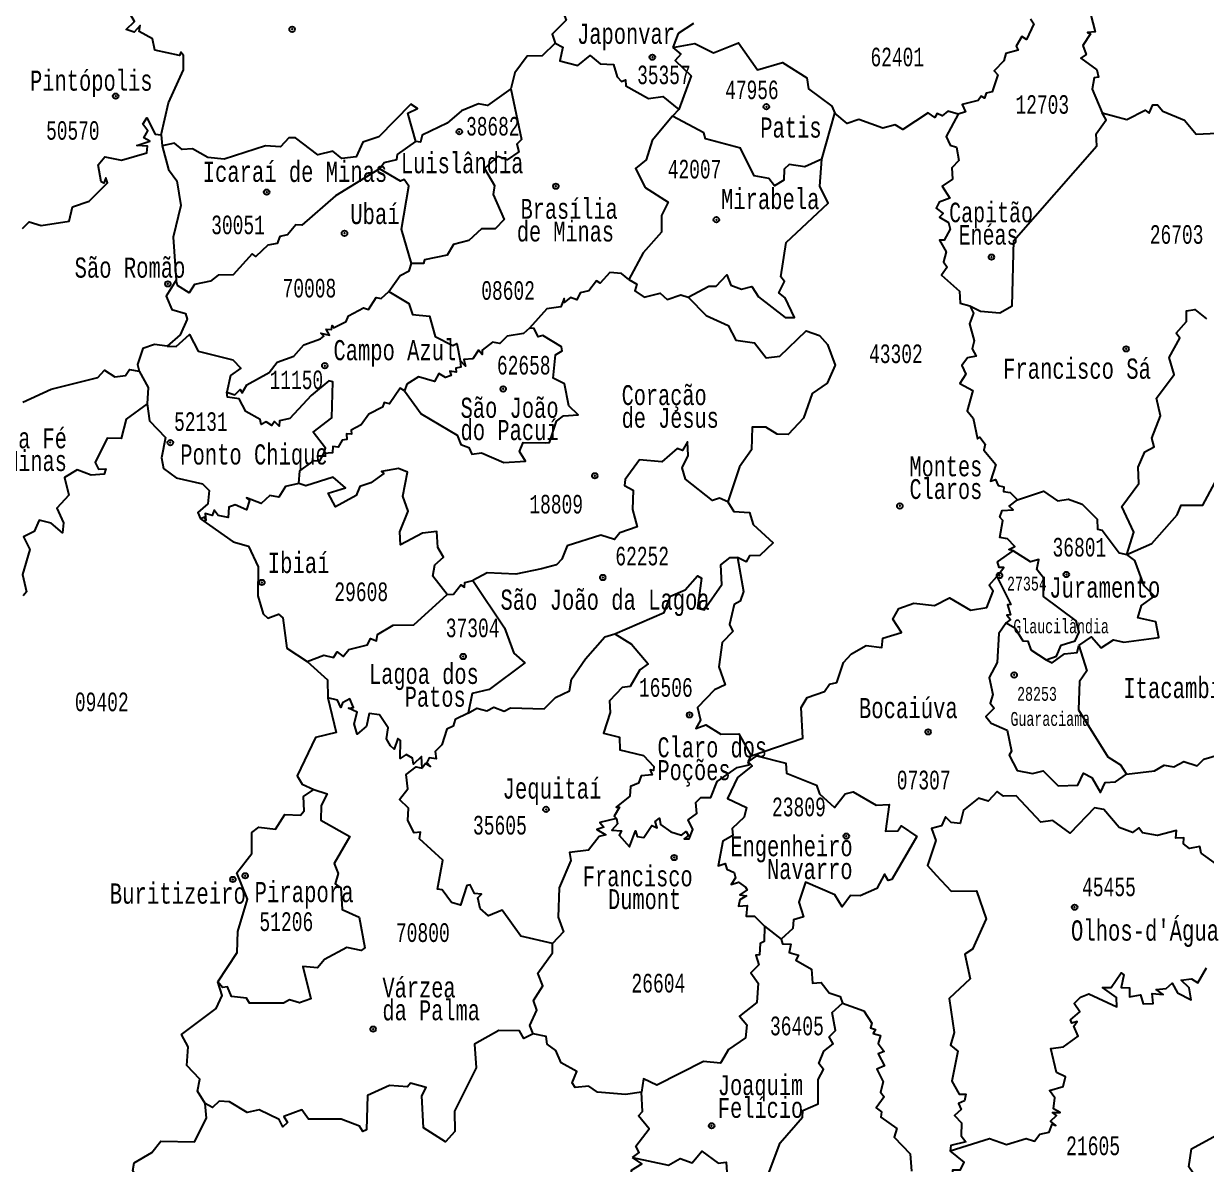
# Model space of a CAD drawing. Header units: millimetres. Extents: x 9851 to 10267, y 23387 to 23778.
# Drawn here: x 10137.68 to 10157.19, y 23546.58 to 23565.4 of the extents above; entities that cross this region are included whole.
import ezdxf
from ezdxf.enums import TextEntityAlignment as Align

# ---------------------------------------------------------------- set-up
doc = ezdxf.new("R2010")
doc.units = ezdxf.units.MM
doc.layers.add('3', color=7, linetype='Continuous')
doc.styles.add('MONOTXT', font='MONOTXT', dxfattribs={"height": 0.2})

# ---------------------------------------------------------------- blocks, each defined once
blk = doc.blocks.new('SEDE')
at = {"layer": '3', "color": 7, "linetype": 'Continuous'}
blk.add_circle((0, 0), 0.00451, dxfattribs=at)

msp = doc.modelspace()

# ---------------------------------------------------------------- linework, layer by layer
at = {"color": 7, "linetype": 'Continuous'}
for p, q in [((10148.488, 23563.984), (10148.386, 23563.872)), ((10150.85, 23563.166), (10151.06, 23563.925)), ((10139.948, 23563.564), (10139.962, 23563.387)), ((10149.633, 23553.224), (10149.68, 23553.323)), ((10149.902, 23550.511), (10150.179, 23550.296))]:
    msp.add_line(p, q, dxfattribs=at)
for points in [[(10154.55, 23566.936), (10154.618, 23566.872), (10154.416, 23566.759), (10154.589, 23566.716), (10154.564, 23566.25), (10154.925, 23566.021), (10154.902, 23565.923), (10155.044, 23565.714), (10155.192, 23565.691), (10155.283, 23565.563), (10155.357, 23565.264), (10155.23, 23565.255), (10155.279, 23565.23), (10155.154, 23565.038), (10155.209, 23564.889), (10155.122, 23564.83), (10155.388, 23564.637), (10155.414, 23564.518), (10155.341, 23564.507), (10155.31, 23564.322), (10155.474, 23563.929)], [(10139.948, 23563.564), (10140.07, 23564.093), (10140.317, 23564.638), (10140.316, 23564.872), (10140.271, 23564.929), (10140.247, 23564.875), (10139.845, 23564.96), (10139.806, 23565.147), (10139.586, 23565.271), (10139.602, 23565.367), (10139.504, 23565.26), (10139.372, 23565.305), (10139.507, 23565.437), (10139.196, 23565.979), (10139.097, 23565.947), (10139.035, 23566.092), (10138.938, 23566.198), (10138.831, 23566.19), (10138.784, 23566.29), (10138.642, 23566.354), (10138.434, 23566.337)], [(10146.38, 23566.291), (10146.549, 23566.204), (10146.646, 23565.925), (10146.529, 23565.718), (10146.63, 23565.456), (10146.4, 23565.229), (10146.448, 23565.078)], [(10148.729, 23565.402), (10148.477, 23565.237), (10148.39, 23565.007)], [(10154.29, 23565.479), (10154.348, 23565.395), (10154.224, 23565.141), (10154.149, 23565.188), (10154.054, 23565.028), (10154.089, 23564.961), (10153.883, 23564.909), (10153.853, 23564.787), (10153.694, 23564.62), (10153.753, 23564.553), (10153.66, 23564.275), (10153.562, 23564.256), (10153.532, 23564.17), (10153.475, 23564.205), (10153.429, 23564.132), (10153.164, 23564.067), (10153.219, 23563.944), (10153.098, 23563.906)], [(10146.448, 23565.078), (10146.235, 23564.869), (10145.988, 23564.864), (10145.782, 23564.588), (10145.715, 23564.324)], [(10146.448, 23565.078), (10146.573, 23565.01), (10146.527, 23564.785), (10146.821, 23564.712), (10147.023, 23564.877), (10147.19, 23564.739), (10147.408, 23564.724), (10147.47, 23564.523), (10147.54, 23564.447), (10147.61, 23564.474), (10147.613, 23564.375), (10147.988, 23564.168), (10148.225, 23564.196), (10148.488, 23563.984)], [(10148.39, 23565.007), (10148.75, 23565.07), (10149.058, 23564.921), (10149.473, 23565.083), (10149.784, 23564.638), (10150.197, 23564.761), (10150.598, 23564.508), (10150.627, 23564.326), (10151.011, 23564.038), (10151.06, 23563.925)], [(10148.39, 23565.007), (10148.522, 23564.898), (10148.43, 23564.793), (10148.692, 23564.541), (10148.488, 23563.984)], [(10145.715, 23564.324), (10145.891, 23563.487), (10145.816, 23563.411), (10145.85, 23563.284), (10145.654, 23563.152), (10145.504, 23563.211), (10145.284, 23563.008), (10145.448, 23562.728), (10145.425, 23562.579), (10145.604, 23562.167), (10145.458, 23562.015), (10145.235, 23562.015), (10145.026, 23561.824), (10144.768, 23561.757), (10144.668, 23561.581), (10144.294, 23561.504), (10144.277, 23561.442), (10144.075, 23561.446)], [(10145.715, 23564.324), (10145.331, 23564.05), (10145.181, 23564.075), (10144.902, 23563.96), (10144.667, 23563.758), (10144.254, 23563.558), (10144.227, 23563.443), (10144.147, 23563.455)], [(10144.147, 23563.455), (10144.015, 23563.925), (10144.178, 23564.002), (10144.067, 23564.071), (10143.538, 23563.531), (10143.272, 23563.446), (10143.165, 23563.201), (10142.928, 23563.173), (10142.78, 23563.299), (10142.533, 23563.238), (10142.161, 23563.514), (10142.052, 23563.514), (10141.916, 23563.366), (10141.67, 23563.383), (10140.986, 23563.167), (10140.715, 23563.194), (10140.465, 23563.334), (10140.294, 23563.323), (10140.167, 23563.427), (10139.962, 23563.387)], [(10153.098, 23563.906), (10152.926, 23563.958), (10152.836, 23563.877), (10152.75, 23563.92), (10152.713, 23563.85), (10152.605, 23563.927), (10152.182, 23563.656), (10152.06, 23563.729), (10151.852, 23563.674), (10151.46, 23563.817), (10151.265, 23563.753), (10151.06, 23563.925)], [(10155.474, 23563.929), (10155.882, 23563.82), (10156.181, 23563.974), (10156.25, 23563.924), (10156.311, 23564.059), (10156.386, 23564.06), (10156.477, 23563.957), (10156.834, 23563.809), (10157.024, 23563.576), (10157.604, 23563.603), (10157.812, 23563.45), (10157.817, 23563.518), (10158.058, 23563.65), (10158.142, 23563.583)], [(10137.659, 23562.023), (10137.77, 23562.131), (10137.968, 23562.071), (10138.427, 23562.143), (10138.484, 23562.376), (10138.757, 23562.473), (10139.062, 23562.773), (10139.036, 23562.856), (10139.002, 23562.767), (10138.959, 23562.79), (10138.905, 23563.073), (10139.015, 23563.205), (10139.295, 23563.148), (10139.71, 23563.269), (10139.722, 23563.379), (10139.544, 23563.388), (10139.758, 23563.464), (10139.661, 23563.519), (10139.725, 23563.634), (10139.647, 23563.743), (10139.71, 23563.848), (10139.847, 23563.575), (10139.948, 23563.564)], [(10148.386, 23563.872), (10148.051, 23563.474), (10147.95, 23563.151), (10147.773, 23563.008), (10147.935, 23562.698), (10148.315, 23562.453), (10148.205, 23562.237), (10148.201, 23561.96), (10147.9, 23561.62), (10147.662, 23561.182)], [(10150.85, 23563.166), (10150.567, 23563.036), (10150.307, 23563.075), (10150.227, 23563.001), (10150.219, 23562.816), (10150.069, 23562.725), (10149.975, 23562.845), (10149.732, 23562.891), (10149.505, 23563.347), (10148.927, 23563.5), (10148.899, 23563.6), (10148.386, 23563.872)], [(10153.098, 23563.906), (10152.9, 23563.539), (10152.966, 23563.394), (10153.071, 23563.365), (10153.108, 23563.144), (10152.993, 23563.022), (10153.006, 23562.835), (10152.836, 23562.717), (10152.962, 23562.522), (10152.782, 23562.455), (10152.733, 23562.358), (10152.848, 23562.266), (10152.787, 23562.207), (10152.938, 23562.118), (10152.963, 23562.008), (10152.868, 23561.83), (10152.79, 23561.83), (10152.897, 23561.635), (10152.853, 23561.471), (10152.914, 23561.384), (10152.825, 23561.253), (10153.119, 23560.985), (10153.132, 23560.788), (10153.29, 23560.746)], [(10153.29, 23560.746), (10153.465, 23560.655), (10153.787, 23560.632), (10153.987, 23560.746), (10154.015, 23561.824), (10155.385, 23563.385), (10155.375, 23563.582), (10155.54, 23563.816), (10155.474, 23563.929)], [(10139.962, 23563.387), (10140.069, 23562.993), (10140.205, 23562.808), (10140.27, 23562.398), (10140.143, 23561.875), (10140.193, 23561.166)], [(10143.551, 23563.004), (10143.624, 23563.107), (10143.833, 23563.16), (10143.845, 23563.241), (10144.147, 23563.455)], [(10143.551, 23563.004), (10142.821, 23562.562), (10142.268, 23562.075), (10142.167, 23562.081), (10142.029, 23561.914), (10141.905, 23561.889), (10141.862, 23561.774), (10141.708, 23561.744), (10141.509, 23561.561), (10141.447, 23561.601), (10141.136, 23561.255), (10140.886, 23561.249), (10140.76, 23561.15), (10140.499, 23561.095), (10140.407, 23560.962), (10140.214, 23561.081), (10140.193, 23561.166)], [(10144.075, 23561.446), (10143.91, 23562.009), (10144.035, 23562.717), (10143.959, 23562.83), (10143.897, 23562.802), (10143.551, 23563.004)], [(10148.645, 23560.887), (10148.986, 23561.071), (10149.104, 23561.068), (10149.283, 23561.257), (10149.348, 23561.085), (10149.522, 23561.02), (10149.691, 23561.062), (10149.802, 23560.894), (10150.245, 23560.551), (10150.396, 23560.55), (10150.244, 23560.878), (10150.136, 23560.958), (10150.231, 23561.145), (10150.171, 23561.224), (10150.257, 23561.788), (10150.951, 23562.44), (10150.815, 23562.719), (10150.85, 23563.166)], [(10143.705, 23560.982), (10143.889, 23561.243), (10144.039, 23561.325), (10144.075, 23561.446)], [(10147.662, 23561.182), (10147.54, 23561.278), (10147.352, 23561.294), (10147.193, 23561.12), (10147.13, 23561.155), (10147.005, 23560.994), (10146.863, 23560.957), (10146.808, 23560.843), (10146.703, 23560.88), (10146.595, 23560.799), (10146.597, 23560.866), (10146.54, 23560.73), (10146.311, 23560.698), (10146.024, 23560.374)], [(10140.193, 23561.166), (10140.028, 23560.904), (10140.121, 23560.685), (10140.346, 23560.621), (10140.377, 23560.524), (10140.262, 23560.268), (10140.048, 23560.079)], [(10147.662, 23561.182), (10147.798, 23561.1), (10147.763, 23560.993), (10147.915, 23560.886), (10148.178, 23560.955), (10148.297, 23560.848), (10148.524, 23560.925), (10148.645, 23560.887)], [(10141.031, 23559.318), (10141.162, 23559.276), (10141.252, 23559.362), (10141.282, 23559.307), (10141.361, 23559.441), (10141.729, 23559.647), (10141.861, 23559.813), (10142.135, 23559.917), (10142.3, 23560.103), (10142.577, 23560.198), (10142.629, 23560.243), (10142.58, 23560.296), (10142.723, 23560.262), (10142.669, 23560.361), (10142.757, 23560.354), (10142.769, 23560.423), (10142.792, 23560.38), (10142.999, 23560.485), (10143.037, 23560.579), (10143.288, 23560.71), (10143.366, 23560.687), (10143.495, 23560.884), (10143.578, 23560.867), (10143.705, 23560.982)], [(10143.705, 23560.982), (10144.031, 23560.781), (10144.093, 23560.603), (10144.375, 23560.577), (10144.467, 23560.241), (10144.759, 23560.093), (10144.825, 23560.122), (10144.878, 23559.843)], [(10148.645, 23560.887), (10148.937, 23560.584), (10149.305, 23560.419), (10149.428, 23560.18), (10149.738, 23560.137), (10149.927, 23559.888), (10150.154, 23559.916), (10150.59, 23560.334), (10150.811, 23560.258), (10150.944, 23560.107), (10151.066, 23559.768), (10150.936, 23559.468), (10150.688, 23559.299), (10150.547, 23558.891), (10150.292, 23558.623), (10150.109, 23558.627), (10149.926, 23558.745), (10149.7, 23558.741), (10149.689, 23558.368), (10149.49, 23558.087), (10149.297, 23557.514)], [(10153.29, 23560.746), (10153.353, 23560.625), (10153.282, 23560.446), (10153.361, 23560.169), (10153.33, 23560.035), (10153.395, 23559.912), (10153.251, 23559.885), (10153.16, 23559.762), (10153.225, 23559.615), (10153.126, 23559.464), (10153.339, 23559.348), (10153.244, 23559.01), (10153.343, 23558.894), (10153.415, 23558.549), (10153.454, 23558.578), (10153.545, 23558.464), (10153.521, 23558.363), (10153.721, 23558.128), (10153.632, 23557.854), (10153.714, 23557.878), (10153.758, 23557.781), (10153.853, 23557.761), (10153.844, 23557.683), (10153.955, 23557.668), (10154.074, 23557.542)], [(10155.88, 23556.643), (10155.998, 23557.012), (10155.798, 23557.432), (10156.077, 23557.815), (10156.069, 23558.083), (10156.18, 23558.334), (10156.33, 23558.421), (10156.293, 23558.56), (10156.439, 23558.93), (10156.372, 23559.22), (10156.663, 23559.614), (10156.582, 23559.89), (10156.754, 23560.209), (10156.694, 23560.293), (10156.867, 23560.487), (10156.865, 23560.663), (10157.003, 23560.684), (10157.197, 23560.532)], [(10140.048, 23560.079), (10140.194, 23560.073), (10140.412, 23560.274), (10140.555, 23559.995), (10141.13, 23559.855), (10141.262, 23559.716), (10141.089, 23559.594), (10141.031, 23559.318)], [(10143.963, 23559.342), (10144.238, 23558.962), (10144.832, 23558.61), (10144.891, 23558.459), (10145.022, 23558.408), (10145.073, 23558.3), (10145.23, 23558.318), (10145.599, 23558.162), (10145.96, 23558.181), (10145.857, 23558.344), (10145.919, 23558.493), (10146.287, 23558.483), (10146.353, 23558.491), (10146.47, 23558.841), (10146.585, 23558.932), (10146.828, 23558.945), (10146.674, 23559.095), (10146.604, 23559.46), (10146.416, 23559.549), (10146.454, 23559.936), (10146.563, 23560), (10146.553, 23560.067), (10146.242, 23560.255), (10146.166, 23560.235), (10146.1, 23560.369), (10146.024, 23560.374)], [(10146.024, 23560.374), (10145.928, 23560.29), (10145.654, 23560.245), (10145.535, 23560.123), (10145.412, 23560.143), (10145.242, 23560.016), (10145.242, 23559.944), (10145.184, 23560.016), (10145.091, 23559.873), (10144.941, 23559.859), (10144.967, 23559.749), (10144.878, 23559.843)], [(10140.048, 23560.079), (10139.836, 23560.105), (10139.646, 23560.04), (10139.556, 23559.779), (10139.585, 23559.669)], [(10137.666, 23559.155), (10138.13, 23559.368), (10138.9, 23559.561), (10139.011, 23559.685), (10139.185, 23559.571), (10139.359, 23559.598), (10139.427, 23559.696), (10139.585, 23559.669)], [(10139.585, 23559.669), (10139.731, 23559.4), (10139.714, 23559.13)], [(10144.878, 23559.843), (10144.889, 23559.735), (10144.808, 23559.717), (10144.813, 23559.648), (10144.709, 23559.669), (10144.73, 23559.595), (10144.637, 23559.563), (10144.528, 23559.631), (10144.456, 23559.498), (10144.193, 23559.574), (10144, 23559.452), (10143.963, 23559.342)], [(10142.629, 23558.308), (10142.66, 23558.398), (10142.453, 23558.661), (10142.762, 23558.898), (10142.779, 23559.49), (10142.712, 23559.505), (10142.423, 23559.264), (10142.072, 23558.888), (10141.899, 23558.848), (10141.895, 23558.76), (10141.819, 23558.837), (10141.773, 23558.771), (10141.68, 23558.83), (10141.598, 23558.785), (10141.582, 23558.871), (10141.343, 23559.003), (10141.235, 23559.211), (10141.044, 23559.236), (10141.031, 23559.318)], [(10143.963, 23559.342), (10143.89, 23559.387), (10143.717, 23559.128), (10143.624, 23559.15), (10143.599, 23559.074), (10143.374, 23558.957), (10143.247, 23558.781), (10143.081, 23558.695), (10143.087, 23558.63), (10143.006, 23558.633), (10143.008, 23558.538), (10142.932, 23558.531), (10142.87, 23558.413), (10142.781, 23558.426), (10142.772, 23558.321), (10142.629, 23558.308)], [(10139.714, 23559.13), (10139.368, 23558.877), (10139.286, 23558.559), (10139.056, 23558.561), (10138.859, 23558.159), (10138.913, 23558.051), (10139.033, 23558.057), (10139.006, 23557.968), (10138.793, 23557.949), (10138.563, 23558.039), (10138.35, 23557.915), (10138.425, 23557.623), (10138.227, 23557.408), (10138.334, 23557.167), (10138.32, 23557.001), (10138.131, 23557.159), (10137.934, 23557.207), (10137.851, 23557.022), (10137.677, 23556.933), (10137.778, 23556.725), (10137.656, 23556.313), (10137.727, 23556.028), (10137.668, 23555.961)], [(10139.714, 23559.13), (10139.754, 23558.846), (10140.017, 23558.574), (10139.95, 23558.237), (10139.987, 23558.059), (10140.197, 23557.905), (10140.629, 23557.811), (10140.737, 23557.698), (10140.715, 23557.476), (10140.554, 23557.333), (10140.594, 23557.232)], [(10149.297, 23557.514), (10149.158, 23557.574), (10149.043, 23557.534), (10148.597, 23557.884), (10148.544, 23558.072), (10148.644, 23558.275), (10148.633, 23558.5), (10148.551, 23558.361), (10148.461, 23558.392), (10148.206, 23558.169), (10147.841, 23558.205), (10147.602, 23557.88), (10147.593, 23557.781), (10147.737, 23557.705), (10147.722, 23557.387), (10147.8, 23557.101), (10147.513, 23557.001), (10147.426, 23556.892), (10147.201, 23556.964), (10146.644, 23556.787), (10146.559, 23556.564), (10146.469, 23556.47), (10146.22, 23556.405), (10145.799, 23556.32), (10145.325, 23556.341), (10145.088, 23556.212)], [(10142.22, 23557.813), (10142.236, 23558.022), (10142.469, 23558.191), (10142.565, 23558.186), (10142.629, 23558.308)], [(10144.668, 23555.984), (10144.43, 23556.287), (10144.463, 23556.47), (10144.608, 23556.601), (10144.513, 23556.756), (10144.498, 23557.02), (10144.26, 23556.992), (10143.896, 23556.803), (10143.887, 23557.016), (10144.023, 23557.358), (10143.937, 23557.604), (10144.01, 23558.001), (10143.865, 23558.062), (10143.58, 23558.012), (10143.622, 23557.979), (10143.406, 23557.824), (10143.225, 23557.765), (10143.167, 23557.616), (10142.824, 23557.427), (10142.703, 23557.654), (10142.988, 23557.743), (10142.786, 23557.917), (10142.335, 23557.777), (10142.22, 23557.813)], [(10142.22, 23557.813), (10141.998, 23557.765), (10141.886, 23557.586), (10141.738, 23557.614), (10141.598, 23557.485), (10141.356, 23557.576), (10141.402, 23557.532), (10141.355, 23557.38), (10141.167, 23557.464), (10141.064, 23557.426), (10141.053, 23557.255), (10140.89, 23557.285), (10140.82, 23557.372), (10140.788, 23557.286), (10140.675, 23557.317), (10140.685, 23557.206), (10140.67, 23557.26), (10140.594, 23557.232)], [(10155.88, 23556.643), (10156.292, 23556.826), (10156.712, 23557.297), (10156.78, 23557.459), (10157.133, 23557.456), (10157.333, 23557.824)], [(10149.297, 23557.514), (10149.397, 23557.354), (10149.656, 23557.336), (10149.716, 23557.135), (10150.046, 23556.833), (10149.827, 23556.624), (10149.657, 23556.619), (10149.598, 23556.523), (10149.457, 23556.591)], [(10154.005, 23556.701), (10153.932, 23556.727), (10154.034, 23556.776), (10153.914, 23556.901), (10153.783, 23556.922), (10153.832, 23557.201), (10153.785, 23557.256), (10153.822, 23557.367), (10154.004, 23557.379), (10153.941, 23557.439), (10154.074, 23557.542)], [(10154.074, 23557.542), (10154.507, 23557.686), (10154.738, 23557.529), (10154.92, 23557.554), (10155.145, 23557.472), (10155.389, 23557.226), (10155.397, 23557.058), (10155.473, 23557.042), (10155.752, 23556.668), (10155.88, 23556.643)], [(10140.594, 23557.232), (10141.134, 23556.85), (10141.389, 23556.782), (10141.55, 23556.44), (10141.544, 23555.961), (10141.628, 23555.662), (10141.709, 23555.595), (10141.881, 23555.661), (10141.955, 23555.597), (10142.02, 23555.095), (10142.355, 23554.88)], [(10147.43, 23555.336), (10148.248, 23555.684), (10148.35, 23555.954), (10148.591, 23556.061), (10148.799, 23556.288), (10148.863, 23556.253), (10148.796, 23555.757), (10148.904, 23555.73), (10149.2, 23556.147), (10149.18, 23556.47), (10149.333, 23556.594), (10149.457, 23556.591)], [(10149.457, 23556.591), (10149.553, 23556.035), (10149.498, 23555.873), (10149.4, 23555.82), (10149.327, 23555.487), (10149.377, 23555.373), (10149.201, 23555.19), (10149.148, 23554.787), (10149.251, 23554.494), (10149.079, 23554.411), (10148.798, 23554.119), (10148.845, 23553.911), (10148.77, 23553.773), (10148.934, 23553.83), (10149.183, 23553.679), (10149.48, 23553.686), (10149.68, 23553.323)], [(10153.734, 23556.282), (10153.849, 23556.426), (10153.776, 23556.429), (10153.748, 23556.522), (10154.005, 23556.701)], [(10154.548, 23554.905), (10154.719, 23554.966), (10154.798, 23555.146), (10155.026, 23555.22), (10155.093, 23555.362), (10155.042, 23555.55), (10154.506, 23555.952), (10154.506, 23556.26), (10154.397, 23556.396), (10154.429, 23556.56), (10154.293, 23556.52), (10154.005, 23556.701)], [(10155.088, 23555.143), (10155.296, 23555.285), (10155.457, 23555.102), (10155.662, 23555.233), (10155.832, 23555.194), (10156.409, 23555.275), (10156.358, 23555.534), (10156.06, 23555.6), (10156.122, 23555.8), (10156.337, 23555.954), (10156.169, 23556.124), (10156.012, 23556.543), (10155.88, 23556.643)], [(10144.668, 23555.984), (10144.771, 23555.988), (10144.892, 23556.142), (10144.953, 23556.104), (10144.959, 23556.179), (10145.088, 23556.212)], [(10145.088, 23556.212), (10145.614, 23555.432), (10145.767, 23555.014), (10145.945, 23554.858), (10145.36, 23554.418), (10145.076, 23554.349), (10145.012, 23554.026)], [(10149.68, 23553.323), (10150.533, 23553.611), (10150.508, 23554.12), (10150.605, 23554.286), (10150.893, 23554.38), (10150.974, 23554.501), (10151.096, 23554.532), (10151.205, 23554.861), (10151.338, 23555.003), (10151.581, 23555.142), (10151.837, 23555.111), (10151.852, 23555.26), (10152.162, 23555.354), (10152.022, 23555.577), (10152.119, 23555.752), (10152.366, 23555.841), (10152.706, 23555.804), (10152.953, 23555.927), (10153.302, 23555.725), (10153.568, 23555.771), (10153.674, 23556.036), (10153.607, 23556.135), (10153.734, 23556.282)], [(10153.734, 23556.282), (10153.965, 23555.818), (10153.914, 23555.815), (10153.963, 23555.646), (10153.899, 23555.644), (10153.961, 23555.572), (10153.89, 23555.517)], [(10142.355, 23554.88), (10142.63, 23554.983), (10142.791, 23554.946), (10142.849, 23555.039), (10142.949, 23554.96), (10143.042, 23555.073), (10143.349, 23555.154), (10143.403, 23555.257), (10143.501, 23555.218), (10143.515, 23555.323), (10143.775, 23555.476), (10144.115, 23555.482), (10144.668, 23555.984)], [(10153.89, 23555.517), (10153.768, 23555.339), (10153.743, 23554.859), (10153.61, 23554.613), (10153.671, 23554.334), (10153.623, 23554.192), (10153.693, 23554.109), (10153.552, 23553.972), (10153.64, 23553.861), (10153.904, 23553.743), (10153.98, 23553.396), (10153.939, 23553.331), (10154.072, 23553.077), (10154.325, 23553.03), (10154.501, 23553.076), (10154.748, 23552.825), (10155.072, 23552.838), (10155.166, 23553.036), (10155.302, 23552.963), (10155.445, 23552.717), (10155.522, 23552.883), (10155.696, 23552.891), (10155.876, 23553.018)], [(10153.89, 23555.517), (10154.03, 23555.432), (10154.164, 23555.219), (10154.247, 23555.211), (10154.294, 23555.068), (10154.548, 23554.905)], [(10145.012, 23554.026), (10145.155, 23554.109), (10145.321, 23554.062), (10145.435, 23554.122), (10145.605, 23554.056), (10145.709, 23554.115), (10146.266, 23554.097), (10146.451, 23554.286), (10146.684, 23554.393), (10146.72, 23554.584), (10146.95, 23554.921), (10147.27, 23555.287), (10147.43, 23555.336)], [(10147.43, 23555.336), (10147.707, 23555.166), (10147.984, 23554.838), (10147.845, 23554.739), (10147.688, 23554.466), (10147.554, 23554.447), (10147.342, 23554.227), (10147.353, 23554.034), (10147.247, 23553.693), (10147.509, 23553.628), (10147.517, 23553.421), (10147.907, 23553.329), (10148.075, 23553.144), (10148.069, 23553.079), (10148.015, 23553.091), (10148.047, 23553.006), (10147.865, 23552.994), (10147.824, 23552.872), (10147.692, 23552.818), (10147.682, 23552.657), (10147.455, 23552.476), (10147.508, 23552.473), (10147.419, 23552.327), (10147.461, 23552.289)], [(10154.548, 23554.905), (10154.65, 23554.856), (10154.853, 23555.004), (10155.062, 23555.026), (10155.088, 23555.143)], [(10155.088, 23555.143), (10155.22, 23554.724), (10155.097, 23554.549), (10155.083, 23554.079), (10155.566, 23553.304), (10155.778, 23553.173), (10155.876, 23553.018)], [(10142.355, 23554.88), (10142.692, 23554.576), (10142.695, 23554.276)], [(10142.695, 23554.276), (10142.836, 23553.704), (10142.491, 23553.626), (10142.193, 23552.991), (10142.276, 23552.853), (10142.467, 23552.768)], [(10144.252, 23553.116), (10144.242, 23553.31), (10144.11, 23553.183), (10144.092, 23553.284), (10143.988, 23553.345), (10143.889, 23553.275), (10143.896, 23553.576), (10143.852, 23553.609), (10143.792, 23553.433), (10143.732, 23553.488), (10143.664, 23553.603), (10143.695, 23553.781), (10143.552, 23553.995), (10143.381, 23554.02), (10143.335, 23553.812), (10143.18, 23553.678), (10143.133, 23553.847), (10143.18, 23554.044), (10143.039, 23554.11), (10143.119, 23554.118), (10143.06, 23554.259), (10142.939, 23554.195), (10142.914, 23554.116), (10142.859, 23554.237), (10142.695, 23554.276)], [(10145.012, 23554.026), (10144.799, 23553.922), (10144.763, 23553.812), (10144.662, 23553.762), (10144.58, 23553.501), (10144.47, 23553.393), (10144.486, 23553.273), (10144.369, 23553.287), (10144.331, 23553.214), (10144.39, 23553.143), (10144.306, 23553.194), (10144.252, 23553.116)], [(10155.876, 23553.018), (10156.34, 23553.072), (10156.498, 23553.166), (10156.656, 23553.14), (10156.824, 23553.226), (10157.039, 23553.159), (10157.152, 23553.264), (10157.586, 23553.391), (10157.851, 23553.371), (10157.987, 23553.611), (10158.062, 23553.454), (10158.328, 23553.386), (10158.462, 23553.427), (10158.599, 23553.698), (10158.692, 23553.73)], [(10147.461, 23552.289), (10147.478, 23552.199), (10147.384, 23552.097), (10147.541, 23552.085), (10147.505, 23552.014), (10147.672, 23551.82), (10147.774, 23552.085), (10147.801, 23551.992), (10147.911, 23551.974), (10148.045, 23552.174), (10148.131, 23552.133), (10148.1, 23552.237), (10148.172, 23552.293), (10148.187, 23552.191), (10148.358, 23552.067), (10148.535, 23552.01), (10148.607, 23552.073), (10148.649, 23552.005), (10148.577, 23551.951), (10148.658, 23551.952), (10148.719, 23552.106), (10148.643, 23552.264), (10148.784, 23552.368), (10148.767, 23552.552), (10148.852, 23552.634), (10149.016, 23552.633), (10149.119, 23552.897), (10149.453, 23553.13), (10149.647, 23553.172), (10149.633, 23553.224)], [(10149.633, 23553.224), (10149.697, 23553.157), (10149.458, 23552.966), (10149.29, 23552.615), (10149.607, 23552.471), (10149.567, 23552.308), (10149.37, 23552.125), (10149.377, 23552.009), (10149.217, 23551.914), (10149.136, 23551.506), (10149.255, 23551.546), (10149.282, 23551.45), (10149.402, 23551.396), (10149.425, 23551.307), (10149.351, 23551.201), (10149.472, 23551.235), (10149.59, 23551.156), (10149.614, 23551.112), (10149.494, 23551.03), (10149.606, 23551.01), (10149.495, 23550.945), (10149.473, 23550.843), (10149.616, 23550.852), (10149.602, 23550.677), (10149.735, 23550.678), (10149.902, 23550.511)], [(10149.633, 23553.224), (10149.775, 23553.323), (10150.252, 23553.201), (10150.264, 23553.036), (10150.76, 23552.838), (10150.807, 23552.693), (10151.055, 23552.467), (10151.232, 23552.694), (10151.364, 23552.728), (10151.745, 23552.506), (10151.959, 23552.518), (10151.897, 23552.078), (10152.103, 23552.086), (10152.159, 23552.165), (10152.417, 23551.993), (10152.005, 23551.28), (10151.942, 23551.262), (10151.881, 23551.368), (10151.757, 23551.132), (10151.481, 23551.011), (10151.32, 23551.019), (10151.186, 23550.83), (10151.063, 23551.027), (10150.58, 23551.235), (10150.468, 23550.907), (10150.544, 23550.665), (10150.382, 23550.616), (10150.372, 23550.474), (10150.179, 23550.296)], [(10146.405, 23550.228), (10145.88, 23550.347), (10145.574, 23550.776), (10145.349, 23550.68), (10145.209, 23550.803), (10145.173, 23550.976), (10145.232, 23551.039), (10145.115, 23551.051), (10145.043, 23551.193), (10144.988, 23551.183), (10144.884, 23550.857), (10144.737, 23550.901), (10144.583, 23551.112), (10144.505, 23551.121), (10144.594, 23551.6), (10144.212, 23551.954), (10144.225, 23552.064), (10144.119, 23552.05), (10144.017, 23552.254), (10144.026, 23552.459), (10143.878, 23552.6), (10144.016, 23552.779), (10143.992, 23553.014), (10144.155, 23553.138), (10144.252, 23553.116)], [(10140.882, 23549.591), (10141.203, 23550.078), (10141.213, 23550.421), (10141.37, 23550.959), (10141.195, 23551.39), (10141.445, 23551.708), (10141.443, 23552.056), (10141.561, 23552.142), (10141.831, 23552.111), (10141.988, 23552.352), (10142.248, 23552.345), (10142.309, 23552.412), (10142.297, 23552.651), (10142.467, 23552.768)], [(10142.467, 23552.768), (10142.685, 23552.694), (10142.585, 23552.502), (10142.582, 23552.262), (10143.061, 23551.989), (10142.801, 23551.543), (10142.868, 23551.382), (10142.82, 23551.207), (10142.91, 23551.145), (10142.935, 23550.787), (10143.215, 23550.662), (10143.307, 23550.156), (10143.247, 23550.109), (10143.008, 23550.159), (10142.641, 23549.959), (10142.525, 23549.825), (10142.287, 23549.848), (10142.414, 23549.313), (10142.23, 23549.247), (10142.066, 23549.294), (10141.968, 23549.241), (10141.403, 23549.24), (10141.353, 23549.323), (10141.106, 23549.349), (10141.044, 23549.51), (10140.958, 23549.499), (10140.882, 23549.591)], [(10157.361, 23551.532), (10157.11, 23551.713), (10157.085, 23551.825), (10156.915, 23551.793), (10156.816, 23551.867), (10156.82, 23551.969), (10156.691, 23551.965), (10156.699, 23552.09), (10156.387, 23552.009), (10156.138, 23552.053), (10156.081, 23552.135), (10155.972, 23552.059), (10155.755, 23552.138), (10155.499, 23552.434), (10155.345, 23552.466), (10154.946, 23552.045), (10154.659, 23552.254), (10154.463, 23552.227), (10154.055, 23552.66), (10153.845, 23552.657), (10153.74, 23552.735), (10153.595, 23552.576), (10153.433, 23552.622), (10153.185, 23552.424), (10153.133, 23552.206), (10152.981, 23552.223), (10152.89, 23552.317), (10152.82, 23552.169), (10152.656, 23552.12), (10152.73, 23551.923), (10152.589, 23551.513), (10152.735, 23551.351), (10152.984, 23551.088), (10153.4, 23551.094), (10153.56, 23550.633), (10153.335, 23550.131), (10153.208, 23550.048), (10153.298, 23549.644), (10152.947, 23549.316), (10153.03, 23548.755), (10152.97, 23548.549), (10153.093, 23548.449), (10152.992, 23547.954), (10153.115, 23547.74), (10153.224, 23547.737), (10153.201, 23547.628), (10153.105, 23547.588), (10153.148, 23547.486), (10153.036, 23547.388), (10153.155, 23547.267), (10153.149, 23547.052), (10153.222, 23546.956), (10152.979, 23546.895), (10152.967, 23546.803)], [(10147.461, 23552.289), (10147.183, 23552.22), (10147.25, 23552.142), (10147.137, 23552.104), (10147.282, 23552.016), (10147.174, 23551.992), (10146.999, 23551.766), (10146.685, 23551.726), (10146.706, 23551.595), (10146.514, 23551.142), (10146.498, 23550.662), (10146.585, 23550.416), (10146.405, 23550.228)], [(10149.902, 23550.511), (10149.898, 23550.261), (10149.829, 23550.227), (10149.82, 23550.036), (10149.759, 23550.031), (10149.81, 23549.875), (10149.674, 23549.741), (10149.795, 23549.573), (10149.774, 23549.254), (10149.489, 23549.026), (10149.613, 23548.885), (10149.588, 23548.671), (10149.308, 23548.476), (10149.175, 23548.249), (10148.895, 23548.279), (10148.127, 23547.887), (10147.905, 23547.995), (10147.872, 23547.774)], [(10150.179, 23550.296), (10150.201, 23550.221), (10150.334, 23550.216), (10150.307, 23550.077), (10150.463, 23550.031), (10150.421, 23549.953), (10150.678, 23549.802), (10150.694, 23549.573), (10150.836, 23549.581), (10150.968, 23549.414), (10151.15, 23549.35), (10151.19, 23549.242)], [(10146.085, 23548.737), (10146.031, 23548.87), (10146.147, 23549.128), (10146.09, 23549.283), (10146.244, 23549.529), (10146.164, 23549.736), (10146.404, 23550.069), (10146.405, 23550.228)], [(10152.967, 23546.803), (10153.613, 23547.008), (10153.895, 23546.912), (10154.221, 23547.011), (10154.357, 23546.967), (10154.443, 23547.079), (10154.597, 23547.115), (10154.647, 23547.247), (10154.707, 23547.225), (10154.62, 23547.297), (10154.72, 23547.386), (10154.653, 23547.439), (10154.782, 23547.439), (10154.673, 23547.497), (10154.692, 23547.678), (10154.603, 23547.802), (10154.831, 23547.866), (10154.869, 23548.028), (10154.721, 23548.099), (10154.626, 23548.493), (10154.834, 23548.522), (10155.076, 23548.698), (10155.005, 23548.862), (10155.063, 23548.936), (10154.973, 23548.913), (10154.953, 23548.967), (10155.105, 23549.097), (10155.012, 23549.235), (10155.116, 23549.341), (10155.252, 23549.397), (10155.715, 23549.179), (10155.712, 23549.334), (10155.481, 23549.498), (10155.625, 23549.5), (10155.786, 23549.741), (10155.832, 23549.711), (10155.789, 23549.497), (10155.924, 23549.493), (10155.927, 23549.345), (10156.108, 23549.376), (10156.15, 23549.23), (10156.313, 23549.235), (10156.3, 23549.398), (10156.48, 23549.383), (10156.363, 23549.467), (10156.53, 23549.482), (10156.627, 23549.57), (10156.715, 23549.409), (10156.942, 23549.298), (10156.912, 23549.492), (10156.78, 23549.623), (10156.949, 23549.643), (10157.053, 23549.575), (10157.194, 23549.823)], [(10140.675, 23547.587), (10140.547, 23547.791), (10140.583, 23547.985), (10140.368, 23548.214), (10140.393, 23548.52), (10140.284, 23548.723), (10140.852, 23549.154), (10140.952, 23549.37), (10140.882, 23549.591)], [(10149.9, 23546.251), (10150.162, 23546.936), (10150.527, 23547.363), (10150.533, 23547.47), (10150.787, 23547.582), (10150.789, 23547.984), (10150.875, 23548.144), (10150.8, 23548.244), (10150.88, 23548.451), (10151.035, 23548.571), (10150.969, 23548.685), (10151.073, 23548.789), (10151.02, 23549.087), (10151.19, 23549.242)], [(10151.19, 23549.242), (10151.542, 23549.114), (10151.673, 23548.912), (10151.652, 23548.833), (10151.735, 23548.808), (10151.697, 23548.74), (10151.817, 23548.706), (10151.776, 23548.574), (10151.874, 23548.444), (10151.78, 23548.407), (10151.88, 23548.205), (10151.755, 23548.152), (10151.861, 23547.942), (10151.814, 23547.773), (10151.877, 23547.696), (10151.745, 23547.514), (10151.835, 23547.447), (10151.819, 23547.361), (10152.088, 23547.174), (10152.041, 23547.032), (10152.307, 23546.757), (10152.326, 23546.472)], [(10156.668, 23545.32), (10156.892, 23545.532), (10156.853, 23545.663), (10156.912, 23546.017), (10156.991, 23546.065), (10156.933, 23546.178), (10156.975, 23546.438), (10156.904, 23546.542), (10156.949, 23546.837), (10157.482, 23547.128), (10157.404, 23547.476), (10157.833, 23547.656), (10157.861, 23547.763), (10157.75, 23547.951), (10157.738, 23548.221), (10157.794, 23548.282), (10157.876, 23548.21), (10158.054, 23548.234), (10158.271, 23548.368), (10158.199, 23548.731), (10158.338, 23548.919), (10158.267, 23549.036), (10158.339, 23549.179), (10158.475, 23549.17)], [(10146.085, 23548.737), (10145.933, 23548.657), (10145.862, 23548.784), (10145.518, 23548.788), (10145.117, 23548.566), (10145.147, 23548.172), (10144.789, 23547.462), (10144.792, 23547.123), (10144.638, 23546.953), (10144.276, 23547.185), (10144.248, 23547.713), (10144.318, 23547.848), (10144.062, 23547.923), (10144.01, 23547.86), (10143.717, 23547.885), (10143.354, 23547.72), (10143.334, 23547.149), (10143.272, 23547.124), (10143.221, 23547.213), (10142.918, 23547.33), (10142.38, 23547.326), (10142.268, 23547.481), (10141.973, 23547.371), (10142.034, 23547.275), (10141.954, 23547.202), (10141.896, 23547.322), (10141.562, 23547.481), (10141.366, 23547.44), (10141.072, 23547.612), (10140.902, 23547.623), (10140.792, 23547.521), (10140.675, 23547.587)], [(10147.872, 23547.774), (10147.609, 23547.732), (10147.145, 23547.772), (10147.006, 23547.87), (10146.78, 23547.847), (10146.728, 23547.929), (10146.804, 23548.112), (10146.548, 23548.258), (10146.457, 23548.462), (10146.317, 23548.567), (10146.302, 23548.689), (10146.085, 23548.737)], [(10147.722, 23546.697), (10147.833, 23546.777), (10147.779, 23546.884), (10148, 23547.166), (10147.822, 23547.385), (10147.89, 23547.453), (10147.872, 23547.774)], [(10139.561, 23545.478), (10139.605, 23545.612), (10139.545, 23545.932), (10139.657, 23546.157), (10139.477, 23546.48), (10139.503, 23546.605), (10139.795, 23546.777), (10139.941, 23546.965), (10140.499, 23546.952), (10140.695, 23547.345), (10140.675, 23547.587)], [(10147.722, 23546.697), (10148.319, 23546.566), (10148.513, 23546.68), (10148.71, 23546.607), (10148.869, 23546.8), (10149.135, 23546.601), (10149.271, 23546.616), (10149.282, 23546.454)], [(10153.127, 23545.546), (10153.234, 23545.695), (10153.245, 23545.877), (10153.102, 23546.02), (10153.106, 23546.223), (10153.007, 23546.424), (10153.012, 23546.493), (10153.138, 23546.49), (10153.197, 23546.618), (10152.967, 23546.803)], [(10146.709, 23544.595), (10146.908, 23545.507), (10147.237, 23545.656), (10147.746, 23545.716), (10147.69, 23545.814), (10147.707, 23546.488), (10147.879, 23546.588), (10147.722, 23546.697)]]:
    msp.add_lwpolyline(points, dxfattribs=at)
for p in [(10142.108, 23565.307), (10148.052, 23564.846), (10139.197, 23564.205), (10149.933, 23564.03), (10144.866, 23563.618), (10141.688, 23562.621), (10146.46, 23562.718), (10149.108, 23562.166), (10142.972, 23561.941), (10153.647, 23561.549), (10140.058, 23561.107), (10155.869, 23560.035), (10142.647, 23559.757), (10145.591, 23559.374), (10140.097, 23558.488), (10147.102, 23557.941), (10152.135, 23557.443), (10141.608, 23556.182), (10147.233, 23556.263), (10153.78, 23556.296), (10154.883, 23556.313), (10144.93, 23554.96), (10154.022, 23554.655), (10148.666, 23553.996), (10152.602, 23553.716), (10146.297, 23552.438), (10151.252, 23551.996), (10148.41, 23551.643), (10141.13, 23551.282), (10141.333, 23551.343), (10155.019, 23550.824), (10143.444, 23548.813), (10149.03, 23547.218)]:
    msp.add_point(p, dxfattribs=at)

# ---------------------------------------------------------------- block references
for p, xscale, yscale, zscale, rotation in [((10142.108, 23565.307), 10, 10, 10, 1.224993326626863), ((10148.052, 23564.846), 10, 10, 10, 1.343751383457397), ((10139.197, 23564.205), 9.999978081019872, 9.999978081019872, 10, 1.166820238169139), ((10149.933, 23564.03), 9.999978190633321, 9.999978190633321, 10, 1.382719274842094), ((10144.866, 23563.618), 9.999999999999998, 9.999999999999998, 9.999999999999998, 1.282638555356135), ((10141.688, 23562.621), 9.999981878350066, 9.999981878350066, 10, 1.219124953696659), ((10146.46, 23562.718), 9.999984437947553, 9.999984437947553, 10, 1.316265497591519), ((10149.108, 23562.166), 10.00001983671909, 10.00001983671909, 10, 1.370436979490604), ((10142.972, 23561.941), 10, 10, 10, 1.24634425344917), ((10153.647, 23561.549), 10, 10, 10, 1.462515765101696), ((10140.058, 23561.107), 10, 10, 10, 1.186298374789828), ((10155.869, 23560.035), 9.999985145718219, 9.999985145718219, 10, 1.511092531337836), ((10142.647, 23559.757), 10.00001931066344, 10.00001931066344, 10, 1.241537110699863), ((10145.591, 23559.374), 9.99997989717692, 9.99997989717692, 10, 1.303456095780235), ((10140.097, 23558.488), 10, 10, 10, 1.188165606002725), ((10147.102, 23557.941), 10.00002089219133, 10.00002089219133, 10, 1.336810126213054), ((10152.135, 23557.443), 10, 10, 10, 1.442498315375874), ((10153.78, 23556.296), 9.99997900118736, 9.99997900118736, 10, 1.479065923122201), ((10154.883, 23556.313), 9.999988849587078, 9.999988849587078, 10, 1.501750567447348), ((10141.608, 23556.182), 9.999989811278695, 9.999989811278695, 10, 1.221258910455837), ((10147.233, 23556.263), 10, 10, 10, 1.341884263114152), ((10144.93, 23554.96), 9.999987406832638, 9.999987406832638, 10, 1.293580793993992), ((10154.022, 23554.655), 10.00001878363198, 10.00001878363198, 10, 1.487867528827779), ((10148.666, 23553.996), 10, 10, 10, 1.375244474912673), ((10152.602, 23553.716), 9.999986124432246, 9.999986124432246, 10, 1.459848583375118), ((10146.297, 23552.438), 10.00002093230687, 10.00002093230687, 10, 1.325334445372932), ((10151.252, 23551.996), 10.00001172383631, 10.00001172383631, 10, 1.433956563611289), ((10148.41, 23551.643), 9.999981085035168, 9.999981085035168, 10, 1.372310462843166), ((10141.13, 23551.282), 10, 10, 10, 1.210316710778006), ((10141.333, 23551.343), 10.00001260984826, 10.00001260984826, 10, 1.214851373338469), ((10155.019, 23550.824), 10.00001467948599, 10.00001467948599, 10, 1.517493608352347), ((10143.444, 23548.813), 10, 10, 10, 1.262087803981346), ((10149.03, 23547.218), 10, 10, 10, 1.38965417239155)]:
    msp.add_blockref('SEDE', p, dxfattribs=dict(at, xscale=xscale, yscale=yscale, zscale=zscale, rotation=rotation))

# ---------------------------------------------------------------- texts
at = {"color": 7, "linetype": 'Continuous', "style": 'MONOTXT'}
for s, height, rotation, width, p in [('Japonvar', 0.3315, 0, 0.704222, (10146.809, 23565.398)), ('Pint%%243polis', 0.33167, 360, 0.704229, (10137.783, 23564.626)), ('S%%227o Jo%%227o', 0.3319, 359.9959, 0.704226, (10144.887, 23559.229)), ('do Pacu%%237', 0.3319, 359.9959, 0.704226, (10144.887, 23558.862))]:
    msp.add_text(s, height=height, rotation=rotation, dxfattribs=dict(at, width=width)).set_placement(p, align=Align.TOP_LEFT)
for s, height, rotation, width, p in [('62401', 0.3062, 360, 0.66667, (10152.093, 23564.85)), ('12703', 0.3063, 360, 0.66667, (10154.486, 23564.067)), ('42007', 0.3065, 0, 0.666664, (10148.748, 23563)), ('30051', 0.3066, 0, 0.666667, (10141.215, 23562.08)), ('26703', 0.3066, 0, 0.666664, (10156.702, 23561.922)), ('08602', 0.3068, 360, 0.666667, (10145.671, 23560.998)), ('43302', 0.3069, 360, 0.666667, (10152.07, 23559.954)), ('36801', 0.3074, 0, 0.66667, (10155.098, 23556.763)), ('29608', 0.3076, 0, 0.666664, (10143.248, 23556.028)), ('16506', 0.3078, 360, 0.666667, (10148.274, 23554.449)), ('09402', 0.3079, 0, 0.66667, (10138.967, 23554.211)), ('35605', 0.3082, 360, 0.666667, (10145.536, 23552.177)), ('51206', 0.3085, 0, 0.666667, (10142.012, 23550.586)), ('36405', 0.3087, 360, 0.666673, (10150.437, 23548.865))]:
    msp.add_text(s, height=height, rotation=rotation, dxfattribs=dict(at, width=width)).set_placement(p, align=Align.MIDDLE)
for s, height, width, p in [('35357', 0.3055, 0.666664, (10147.801, 23564.402)), ('Ibia%%237', 0.3334, 0.705884, (10141.706, 23556.337)), ('Bocai%%250va', 0.33376, 0.705886, (10151.46, 23553.943))]:
    msp.add_text(s, height=height, dxfattribs=dict(at, width=width)).set_placement(p)
for s, height, rotation, width, p in [('47956', 0.3056, 0, 0.666667, (10149.254, 23564.155)), ('50570', 0.3057, 360, 0.666667, (10138.048, 23563.485)), ('38682', 0.3057, 0, 0.66667, (10144.978, 23563.554)), ('Mirabela', 0.3323, 360, 0.70588, (10149.185, 23562.34)), ('Uba%%237', 0.3324, 0, 0.70588, (10143.068, 23562.094)), ('62658', 0.3063, 0, 0.66667, (10145.488, 23559.612)), ('11150', 0.3063, 360, 0.66667, (10141.736, 23559.371)), ('Cora%%231%%227o ', 0.32805, 359.9955, 0.705882, (10147.545, 23559.108)), ('de Jesus', 0.3281, 359.9955, 0.705882, (10147.545, 23558.733)), ('52131', 0.3064, 360, 0.66667, (10140.16, 23558.682)), ('Santa F%%233 ', 0.32841, 359.9957, 0.705882, (10136.786, 23558.395)), ('de Minas', 0.3284, 359.9957, 0.705882, (10136.786, 23558.02)), ('Montes ', 0.3274, 359.9965, 0.705877, (10152.295, 23557.933)), ('Claros', 0.3274, 359.9965, 0.705877, (10152.295, 23557.559)), ('62252', 0.3068, 0, 0.666667, (10147.441, 23556.463)), ('Claro dos ', 0.3291, 359.995, 0.705879, (10148.136, 23553.297)), ('Po%%231%%245es', 0.32905, 359.995, 0.705879, (10148.136, 23552.921)), ('Pirapora', 0.3343, 0, 0.705882, (10141.488, 23550.907)), ('45455', 0.3077, 0, 0.666667, (10155.142, 23551.006)), ('V%%225rzea ', 0.32925, 359.9954, 0.705878, (10143.598, 23549.335)), ('da Palma', 0.3292, 359.9954, 0.705878, (10143.598, 23548.959)), ('Joaquim ', 0.329, 359.9955, 0.705883, (10149.133, 23547.724)), ('Fel%%237cio', 0.32904, 359.9955, 0.705883, (10149.133, 23547.349))]:
    msp.add_text(s, height=height, rotation=rotation, dxfattribs=dict(at, width=width)).set_placement(p)
for s, height, width, p in [('Patis', 0.3318, 0.70423, (10149.833, 23563.852)), ('Luisl%%226ndia', 0.33189, 0.704227, (10143.902, 23563.264)), ('Campo Azul', 0.3324, 0.704227, (10142.79, 23560.18)), ('Ponto Chique', 0.3327, 0.70423, (10140.262, 23558.46)), ('S%%227o Jo%%227o da Lagoa', 0.33311, 0.704225, (10145.546, 23556.064)), ("Olhos-d'%%193gua", 0.33407, 0.704228, (10154.959, 23550.607))]:
    msp.add_text(s, height=height, dxfattribs=dict(at, width=width)).set_placement(p, align=Align.TOP_LEFT)
for s, height, width, p in [('Icara%%237 de Minas', 0.3322, 0.705883, (10142.155, 23563.122)), ('Juramento', 0.3334, 0.705886, (10155.517, 23556.265))]:
    msp.add_text(s, height=height, rotation=0, dxfattribs=dict(at, width=width)).set_placement(p, align=Align.TOP_CENTER)
for s, height, rotation, width, p in [('Bras%%237lia ', 0.32794, 359.9952, 0.705879, (10147.681, 23562.509)), ('de Minas', 0.3279, 359.9952, 0.705879, (10147.419, 23562.135)), ('Francisco S%%225', 0.33274, 360, 0.705886, (10156.278, 23559.875)), ('Lagoa dos ', 0.3294, 359.9947, 0.705883, (10145.389, 23554.837)), ('Patos', 0.3294, 359.9947, 0.705883, (10144.972, 23554.461)), ('Engenheiro ', 0.33015, 359.9943, 0.70588, (10151.558, 23551.995)), ('Francisco ', 0.3294, 359.9947, 0.705877, (10148.918, 23551.498)), ('Navarro', 0.3301, 359.9943, 0.70588, (10151.355, 23551.618)), ('Dumont', 0.3294, 359.9947, 0.705877, (10148.528, 23551.122))]:
    msp.add_text(s, height=height, rotation=rotation, dxfattribs=dict(at, width=width)).set_placement(p, align=Align.TOP_RIGHT)
for s, height, rotation, width, p in [('Capit%%227o ', 0.32344, 0.0116, 0.705884, (10153.74, 23562.124)), ('En%%233as', 0.3234, 0.0116, 0.705884, (10153.599, 23561.755)), ('Jequita%%237', 0.33401, 0, 0.705879, (10146.396, 23552.616))]:
    msp.add_text(s, height=height, rotation=rotation, dxfattribs=dict(at, width=width)).set_placement(p, align=Align.CENTER)
for s, height, width, p in [('S%%227o Rom%%227o', 0.33253, 0.705881, (10140.347, 23561.209)), ('Itacambira', 0.3337, 0.705883, (10157.86, 23554.274))]:
    msp.add_text(s, height=height, dxfattribs=dict(at, width=width)).set_placement(p, align=Align.RIGHT)
for s, height, width, p in [('70008', 0.3068, 0.66667, (10142.393, 23561.037)), ('18809', 0.3073, 0.666664, (10146.465, 23557.473)), ('37304', 0.3076, 0.666667, (10145.086, 23555.432)), ('07307', 0.3081, 0.66667, (10152.529, 23552.922)), ('23809', 0.3081, 0.66667, (10150.47, 23552.478)), ('70800', 0.3085, 0.66667, (10144.264, 23550.405)), ('26604', 0.3086, 0.666673, (10148.151, 23549.571)), ('21605', 0.3091, 0.666664, (10155.324, 23546.888))]:
    msp.add_text(s, height=height, dxfattribs=dict(at, width=width)).set_placement(p, align=Align.MIDDLE)
for s, height, rotation, width, p in [('27354', 0.2276, 0, 0.666683, (10153.904, 23556.162)), ('Glaucil%%226ndia', 0.22764, 0, 0.666683, (10154.008, 23555.457)), ('28253', 0.2278, 0, 0.666675, (10154.07, 23554.343)), ('Guaraciama', 0.2278, 360, 0.666683, (10153.96, 23553.93))]:
    msp.add_text(s, height=height, rotation=rotation, dxfattribs=dict(at, width=width)).set_placement(p, align=Align.MIDDLE_LEFT)
at = {"color": 7, "linetype": 'Continuous', "style": 'MONOTXT', "width": 0.705884}
msp.add_text('Buritizeiro', height=0.33427, dxfattribs=at).set_placement((10141.345, 23551.217), align=Align.TOP_RIGHT)

doc.saveas('drawing.dxf')
